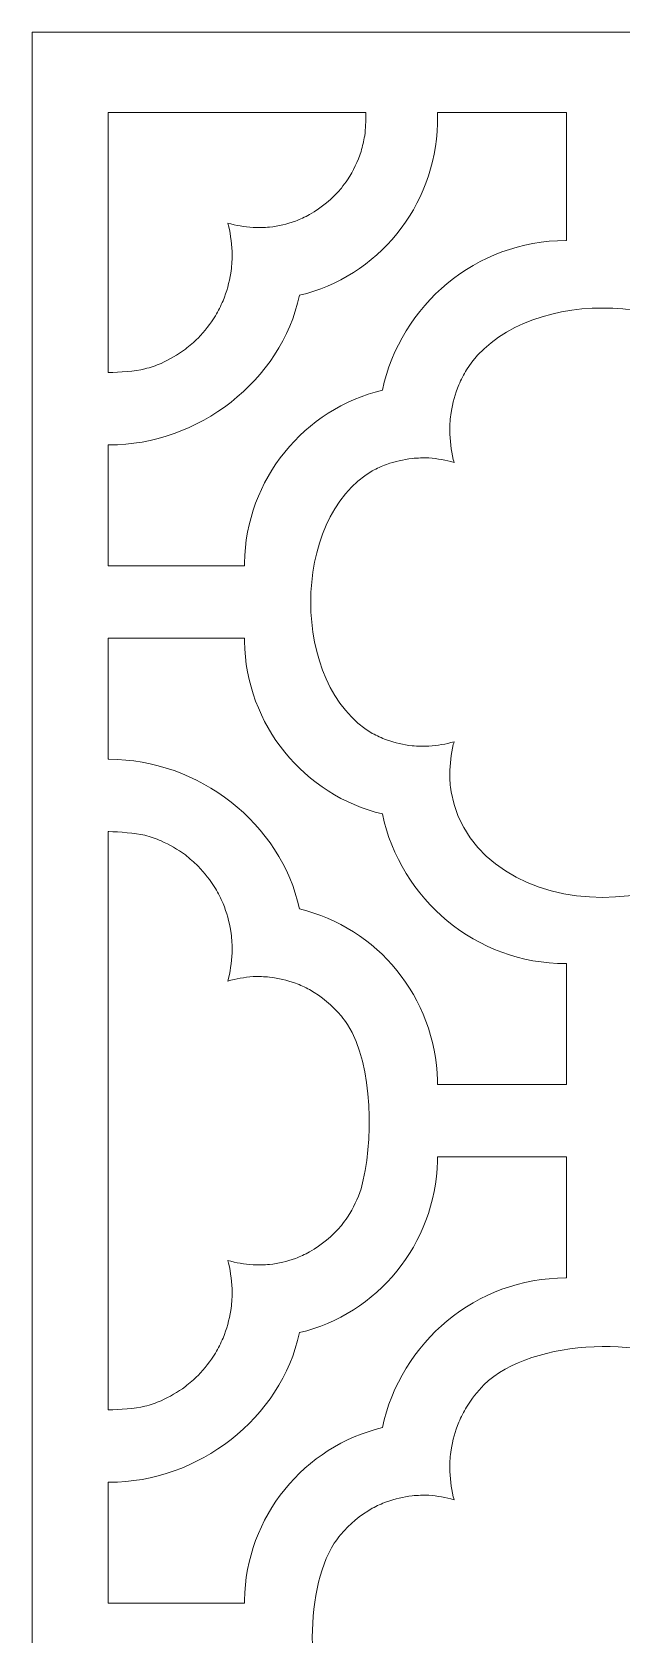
# Model space of a CAD drawing. Header units: centimetres. Extents: x -9.3 to 6, y -13.9 to 13.9.
# Drawn here: x -0.82 to 1.61, y 7.32 to 13.91 of the extents above; entities that cross this region are included whole.
import ezdxf

# ---------------------------------------------------------------- set-up
doc = ezdxf.new("R2010")
doc.units = ezdxf.units.CM
doc.header["$MEASUREMENT"] = 0
doc.layers.add('layer 1', color=7, linetype='Continuous')

msp = doc.modelspace()

# ---------------------------------------------------------------- linework, layer by layer
at = {"layer": 'layer 1', "color": 242, "lineweight": 9}
for points, knots in [([(-0.81788, 13.91319), (1.4623, 13.91319), (3.74249, 13.91319), (6.02267, 13.91319), (6.02267, 13.91319), (6.02267, 4.64045), (6.02267, -4.63228), (6.02267, -13.90502), (6.02267, -13.90502), (3.74249, -13.90502), (1.4623, -13.90502), (-0.81788, -13.90502), (-0.81788, -13.90502), (-0.81788, -4.63228), (-0.81788, 4.64045), (-0.81788, 13.91319)], [0, 0, 0, 0, 0.2, 0.2, 0.2, 0.2, 0.4, 0.4, 0.4, 0.4, 0.6, 0.6, 0.6, 0.6, 1, 1, 1, 1]), ([(0.8494, 13.58256), (1.02653, 13.58256), (1.20367, 13.58256), (1.3808, 13.58256), (1.3808, 13.58256), (1.3808, 13.40696), (1.3808, 13.23136), (1.3808, 13.05576), (1.3808, 13.05576), (1.37896, 13.05577), (1.37775, 13.05577), (1.37754, 13.05577), (1.37754, 13.05577), (1.00826, 13.05577), (0.69818, 12.79137), (0.62294, 12.4403), (0.62294, 12.4403), (0.30246, 12.36418), (0.06163, 12.07513), (0.05559, 11.72995), (0.05559, 11.72995), (0.05556, 11.72827), (0.05554, 11.72332), (0.05552, 11.71785), (0.05552, 11.71785), (-0.13126, 11.71785), (-0.31804, 11.71785), (-0.50481, 11.71785), (-0.50481, 11.71785), (-0.50481, 11.88371), (-0.50481, 12.04957), (-0.50481, 12.21544), (-0.50481, 12.21544), (-0.50316, 12.21544), (-0.50189, 12.21543), (-0.50156, 12.21543), (-0.50156, 12.21543), (-0.13229, 12.21543), (0.20676, 12.47982), (0.282, 12.8309), (0.282, 12.8309), (0.60112, 12.9067), (0.84128, 13.19364), (0.84926, 13.5369), (0.84926, 13.5369), (0.84932, 13.53964), (0.84937, 13.57575), (0.8494, 13.58256)], [0, 0, 0, 0, 0.0769231, 0.0769231, 0.0769231, 0.0769231, 0.1538462, 0.1538462, 0.1538462, 0.1538462, 0.2307692, 0.2307692, 0.2307692, 0.2307692, 0.3076923, 0.3076923, 0.3076923, 0.3076923, 0.3846154, 0.3846154, 0.3846154, 0.3846154, 0.4615385, 0.4615385, 0.4615385, 0.4615385, 0.5384615, 0.5384615, 0.5384615, 0.5384615, 0.6153846, 0.6153846, 0.6153846, 0.6153846, 0.6923077, 0.6923077, 0.6923077, 0.6923077, 0.7692308, 0.7692308, 0.7692308, 0.7692308, 0.8461538, 0.8461538, 0.8461538, 0.8461538, 1, 1, 1, 1]), ([(-0.50481, 13.58256), (-0.1517, 13.58256), (0.20141, 13.58256), (0.55453, 13.58256), (0.55453, 13.58256), (0.55444, 13.57441), (0.55431, 13.53649), (0.55415, 13.53272), (0.55415, 13.53272), (0.55348, 13.51763), (0.55215, 13.50244), (0.55016, 13.48672), (0.55016, 13.48672), (0.54627, 13.46474), (0.54153, 13.44401), (0.53547, 13.42254), (0.53547, 13.42254), (0.5212, 13.38004), (0.50391, 13.34387), (0.47992, 13.3061), (0.47992, 13.3061), (0.4714, 13.2946), (0.46288, 13.28309), (0.45436, 13.27159), (0.45436, 13.27159), (0.41537, 13.22612), (0.37508, 13.19245), (0.3235, 13.16241), (0.3235, 13.16241), (0.3042, 13.15239), (0.2853, 13.14374), (0.26512, 13.13568), (0.26512, 13.13568), (0.22961, 13.12348), (0.19649, 13.1158), (0.1593, 13.111), (0.1593, 13.111), (0.13633, 13.10922), (0.11442, 13.10868), (0.0914, 13.10927), (0.0914, 13.10927), (0.05481, 13.11209), (0.02199, 13.11785), (-0.01316, 13.12775), (-0.01316, 13.12775), (-0.01201, 13.12391), (-0.01088, 13.12005), (-0.00978, 13.11614), (-0.00978, 13.11614), (-0.00042, 13.07533), (0.0042, 13.03773), (0.00525, 12.99585), (0.00525, 12.99585), (0.00463, 12.97088), (0.00286, 12.94717), (-0.00027, 12.92239), (-0.00027, 12.92239), (-0.00739, 12.88224), (-0.01738, 12.84662), (-0.03223, 12.80869), (-0.03223, 12.80869), (-0.04192, 12.78708), (-0.05217, 12.76688), (-0.06389, 12.74631), (-0.06389, 12.74631), (-0.08533, 12.71258), (-0.10776, 12.68375), (-0.13514, 12.65473), (-0.13514, 12.65473), (-0.15209, 12.6384), (-0.16906, 12.62352), (-0.18747, 12.60889), (-0.18747, 12.60889), (-0.21984, 12.5856), (-0.25125, 12.56729), (-0.28744, 12.55071), (-0.28744, 12.55071), (-0.30945, 12.54192), (-0.33086, 12.53458), (-0.3536, 12.52802), (-0.3536, 12.52802), (-0.39398, 12.51856), (-0.46014, 12.51389), (-0.50156, 12.51283), (-0.50156, 12.51283), (-0.50189, 12.51284), (-0.50316, 12.51285), (-0.50481, 12.51286), (-0.50481, 12.51286), (-0.50481, 12.86943), (-0.50481, 13.226), (-0.50481, 13.58256)], [0, 0, 0, 0, 0.0416667, 0.0416667, 0.0416667, 0.0416667, 0.0833333, 0.0833333, 0.0833333, 0.0833333, 0.125, 0.125, 0.125, 0.125, 0.1666667, 0.1666667, 0.1666667, 0.1666667, 0.2083333, 0.2083333, 0.2083333, 0.2083333, 0.25, 0.25, 0.25, 0.25, 0.2916667, 0.2916667, 0.2916667, 0.2916667, 0.3333333, 0.3333333, 0.3333333, 0.3333333, 0.375, 0.375, 0.375, 0.375, 0.4166667, 0.4166667, 0.4166667, 0.4166667, 0.4583333, 0.4583333, 0.4583333, 0.4583333, 0.5, 0.5, 0.5, 0.5, 0.5416667, 0.5416667, 0.5416667, 0.5416667, 0.5833333, 0.5833333, 0.5833333, 0.5833333, 0.625, 0.625, 0.625, 0.625, 0.6666667, 0.6666667, 0.6666667, 0.6666667, 0.7083333, 0.7083333, 0.7083333, 0.7083333, 0.75, 0.75, 0.75, 0.75, 0.7916667, 0.7916667, 0.7916667, 0.7916667, 0.8333333, 0.8333333, 0.8333333, 0.8333333, 0.875, 0.875, 0.875, 0.875, 0.9166667, 0.9166667, 0.9166667, 0.9166667, 1, 1, 1, 1]), ([(2.08688, 12.52489), (2.0986, 12.50432), (2.10886, 12.48413), (2.11855, 12.46251), (2.11855, 12.46251), (2.13339, 12.42458), (2.14338, 12.38896), (2.15051, 12.34881), (2.15051, 12.34881), (2.15364, 12.32403), (2.1554, 12.30031), (2.15603, 12.27535), (2.15603, 12.27535), (2.15497, 12.23347), (2.15035, 12.19587), (2.141, 12.15507), (2.141, 12.15507), (2.1399, 12.15116), (2.13877, 12.14728), (2.13762, 12.14344), (2.13762, 12.14344), (2.17276, 12.15336), (2.20559, 12.15911), (2.24217, 12.16193), (2.24217, 12.16193), (2.2652, 12.16252), (2.28711, 12.16198), (2.31008, 12.16021), (2.31008, 12.16021), (2.34726, 12.1554), (2.38039, 12.14772), (2.41589, 12.13553), (2.41589, 12.13553), (2.43608, 12.12746), (2.45497, 12.11881), (2.47428, 12.10879), (2.47428, 12.10879), (2.82927, 11.90207), (2.81099, 11.1608), (2.41589, 11.00286), (2.41589, 11.00286), (2.38039, 10.99067), (2.34726, 10.98298), (2.31008, 10.97818), (2.31008, 10.97818), (2.28711, 10.97641), (2.2652, 10.97586), (2.24217, 10.97645), (2.24217, 10.97645), (2.20559, 10.97928), (2.17276, 10.98503), (2.13762, 10.99494), (2.13762, 10.99494), (2.13877, 10.9911), (2.1399, 10.98723), (2.141, 10.98332), (2.141, 10.98332), (2.15035, 10.94252), (2.15497, 10.90491), (2.15603, 10.86303), (2.15603, 10.86303), (2.1554, 10.83807), (2.15364, 10.81435), (2.15051, 10.78957), (2.15051, 10.78957), (2.04764, 10.2102), (1.00807, 10.21019), (0.9052, 10.78957), (0.9052, 10.78957), (0.90207, 10.81435), (0.90032, 10.83807), (0.89969, 10.86303), (0.89969, 10.86303), (0.90074, 10.90491), (0.90536, 10.94252), (0.91472, 10.98332), (0.91472, 10.98332), (0.91582, 10.98723), (0.91694, 10.9911), (0.91809, 10.99494), (0.91809, 10.99494), (0.88295, 10.98503), (0.85012, 10.97928), (0.81354, 10.97645), (0.81354, 10.97645), (0.79051, 10.97586), (0.7686, 10.97641), (0.74564, 10.97818), (0.74564, 10.97818), (0.70845, 10.98298), (0.67532, 10.99067), (0.63981, 11.00286), (0.63981, 11.00286), (0.61964, 11.01092), (0.60074, 11.01958), (0.58143, 11.0296), (0.58143, 11.0296), (0.2436, 11.22633), (0.24413, 11.91237), (0.58143, 12.10879), (0.58143, 12.10879), (0.60074, 12.11881), (0.61964, 12.12746), (0.63981, 12.13553), (0.63981, 12.13553), (0.67532, 12.14772), (0.70845, 12.1554), (0.74564, 12.16021), (0.74564, 12.16021), (0.7686, 12.16198), (0.79051, 12.16252), (0.81354, 12.16193), (0.81354, 12.16193), (0.85012, 12.15911), (0.88295, 12.15336), (0.91809, 12.14344), (0.91809, 12.14344), (0.91694, 12.14728), (0.91582, 12.15116), (0.91472, 12.15507), (0.91472, 12.15507), (0.90536, 12.19587), (0.90074, 12.23347), (0.89969, 12.27535), (0.89969, 12.27535), (0.90032, 12.30031), (0.90207, 12.32403), (0.9052, 12.34881), (0.9052, 12.34881), (0.91233, 12.38896), (0.92232, 12.42458), (0.93717, 12.46251), (0.93717, 12.46251), (0.94686, 12.48413), (0.95711, 12.50432), (0.96883, 12.52489), (0.96883, 12.52489), (1.18351, 12.8628), (1.87193, 12.86323), (2.08688, 12.52489)], [0, 0, 0, 0, 0.0277778, 0.0277778, 0.0277778, 0.0277778, 0.0555556, 0.0555556, 0.0555556, 0.0555556, 0.0833333, 0.0833333, 0.0833333, 0.0833333, 0.1111111, 0.1111111, 0.1111111, 0.1111111, 0.1388889, 0.1388889, 0.1388889, 0.1388889, 0.1666667, 0.1666667, 0.1666667, 0.1666667, 0.1944444, 0.1944444, 0.1944444, 0.1944444, 0.2222222, 0.2222222, 0.2222222, 0.2222222, 0.25, 0.25, 0.25, 0.25, 0.2777778, 0.2777778, 0.2777778, 0.2777778, 0.3055556, 0.3055556, 0.3055556, 0.3055556, 0.3333333, 0.3333333, 0.3333333, 0.3333333, 0.3611111, 0.3611111, 0.3611111, 0.3611111, 0.3888889, 0.3888889, 0.3888889, 0.3888889, 0.4166667, 0.4166667, 0.4166667, 0.4166667, 0.4444444, 0.4444444, 0.4444444, 0.4444444, 0.4722222, 0.4722222, 0.4722222, 0.4722222, 0.5, 0.5, 0.5, 0.5, 0.5277778, 0.5277778, 0.5277778, 0.5277778, 0.5555556, 0.5555556, 0.5555556, 0.5555556, 0.5833333, 0.5833333, 0.5833333, 0.5833333, 0.6111111, 0.6111111, 0.6111111, 0.6111111, 0.6388889, 0.6388889, 0.6388889, 0.6388889, 0.6666667, 0.6666667, 0.6666667, 0.6666667, 0.6944444, 0.6944444, 0.6944444, 0.6944444, 0.7222222, 0.7222222, 0.7222222, 0.7222222, 0.75, 0.75, 0.75, 0.75, 0.7777778, 0.7777778, 0.7777778, 0.7777778, 0.8055556, 0.8055556, 0.8055556, 0.8055556, 0.8333333, 0.8333333, 0.8333333, 0.8333333, 0.8611111, 0.8611111, 0.8611111, 0.8611111, 0.8888889, 0.8888889, 0.8888889, 0.8888889, 0.9166667, 0.9166667, 0.9166667, 0.9166667, 0.9444444, 0.9444444, 0.9444444, 0.9444444, 1, 1, 1, 1]), ([(0.8494, 9.58509), (1.02653, 9.58509), (1.20367, 9.58509), (1.3808, 9.58509), (1.3808, 9.58509), (1.3808, 9.75093), (1.3808, 9.91678), (1.3808, 10.08262), (1.3808, 10.08262), (1.37896, 10.08262), (1.37775, 10.08261), (1.37754, 10.08261), (1.37754, 10.08261), (1.00826, 10.08261), (0.69818, 10.34701), (0.62294, 10.69808), (0.62294, 10.69808), (0.30246, 10.77421), (0.06163, 11.06325), (0.05559, 11.40843), (0.05559, 11.40843), (0.05556, 11.41012), (0.05554, 11.41507), (0.05552, 11.42054), (0.05552, 11.42054), (-0.13126, 11.42054), (-0.31804, 11.42054), (-0.50481, 11.42054), (-0.50481, 11.42054), (-0.50481, 11.25467), (-0.50481, 11.0888), (-0.50481, 10.92294), (-0.50481, 10.92294), (-0.50316, 10.92295), (-0.50189, 10.92295), (-0.50156, 10.92295), (-0.50156, 10.92295), (-0.13229, 10.92295), (0.20676, 10.65855), (0.282, 10.30748), (0.282, 10.30748), (0.60112, 10.23168), (0.84128, 9.94474), (0.84926, 9.60148), (0.84926, 9.60148), (0.84932, 9.59874), (0.84937, 9.5919), (0.8494, 9.58509)], [0, 0, 0, 0, 0.0769231, 0.0769231, 0.0769231, 0.0769231, 0.1538462, 0.1538462, 0.1538462, 0.1538462, 0.2307692, 0.2307692, 0.2307692, 0.2307692, 0.3076923, 0.3076923, 0.3076923, 0.3076923, 0.3846154, 0.3846154, 0.3846154, 0.3846154, 0.4615385, 0.4615385, 0.4615385, 0.4615385, 0.5384615, 0.5384615, 0.5384615, 0.5384615, 0.6153846, 0.6153846, 0.6153846, 0.6153846, 0.6923077, 0.6923077, 0.6923077, 0.6923077, 0.7692308, 0.7692308, 0.7692308, 0.7692308, 0.8461538, 0.8461538, 0.8461538, 0.8461538, 1, 1, 1, 1]), ([(0.47992, 9.83228), (0.4714, 9.84378), (0.46288, 9.85529), (0.45436, 9.86679), (0.45436, 9.86679), (0.41537, 9.91226), (0.37508, 9.94593), (0.3235, 9.97597), (0.3235, 9.97597), (0.3042, 9.98599), (0.2853, 9.99464), (0.26512, 10.00271), (0.26512, 10.00271), (0.22961, 10.0149), (0.19649, 10.02259), (0.1593, 10.02739), (0.1593, 10.02739), (0.13633, 10.02916), (0.11442, 10.02971), (0.0914, 10.02911), (0.0914, 10.02911), (0.05481, 10.02629), (0.02199, 10.02054), (-0.01316, 10.01063), (-0.01316, 10.01063), (-0.01201, 10.01446), (-0.01088, 10.01834), (-0.00978, 10.02225), (-0.00978, 10.02225), (-0.00042, 10.06306), (0.0042, 10.10066), (0.00525, 10.14253), (0.00525, 10.14253), (0.00463, 10.1675), (0.00286, 10.19122), (-0.00027, 10.216), (-0.00027, 10.216), (-0.00739, 10.25614), (-0.01738, 10.29176), (-0.03223, 10.3297), (-0.03223, 10.3297), (-0.04192, 10.35131), (-0.05217, 10.3715), (-0.06389, 10.39207), (-0.06389, 10.39207), (-0.08533, 10.42581), (-0.10776, 10.45463), (-0.13514, 10.48365), (-0.13514, 10.48365), (-0.15209, 10.49999), (-0.16906, 10.51485), (-0.18747, 10.5295), (-0.18747, 10.5295), (-0.21984, 10.55279), (-0.25125, 10.57109), (-0.28744, 10.58767), (-0.28744, 10.58767), (-0.30945, 10.59647), (-0.33086, 10.60381), (-0.3536, 10.61036), (-0.3536, 10.61036), (-0.39398, 10.61982), (-0.46014, 10.62449), (-0.50156, 10.62556), (-0.50156, 10.62556), (-0.50189, 10.62554), (-0.50316, 10.62554), (-0.50481, 10.62553), (-0.50481, 10.62553), (-0.50481, 9.8328), (-0.50481, 9.04008), (-0.50481, 8.24736), (-0.50481, 8.24736), (-0.50316, 8.24735), (-0.50189, 8.24734), (-0.50156, 8.24733), (-0.50156, 8.24733), (-0.46014, 8.24839), (-0.39398, 8.25306), (-0.3536, 8.26252), (-0.3536, 8.26252), (-0.33086, 8.26908), (-0.30945, 8.27642), (-0.28744, 8.28521), (-0.28744, 8.28521), (-0.25125, 8.3018), (-0.21984, 8.32009), (-0.18747, 8.34339), (-0.18747, 8.34339), (-0.16906, 8.35802), (-0.15209, 8.37289), (-0.13514, 8.38923), (-0.13514, 8.38923), (-0.10776, 8.41825), (-0.08533, 8.44708), (-0.06389, 8.48081), (-0.06389, 8.48081), (-0.05217, 8.50138), (-0.04192, 8.52158), (-0.03223, 8.54319), (-0.03223, 8.54319), (-0.01738, 8.58112), (-0.00739, 8.61674), (-0.00027, 8.65689), (-0.00027, 8.65689), (0.00286, 8.68167), (0.00463, 8.70538), (0.00525, 8.73035), (0.00525, 8.73035), (0.0042, 8.77223), (-0.00042, 8.80983), (-0.00978, 8.85064), (-0.00978, 8.85064), (-0.01088, 8.85455), (-0.01201, 8.85841), (-0.01316, 8.86225), (-0.01316, 8.86225), (0.02199, 8.85235), (0.05481, 8.84659), (0.0914, 8.84377), (0.0914, 8.84377), (0.11442, 8.84317), (0.13633, 8.84372), (0.1593, 8.8455), (0.1593, 8.8455), (0.19649, 8.8503), (0.22961, 8.85798), (0.26512, 8.87017), (0.26512, 8.87017), (0.2853, 8.87824), (0.3042, 8.88689), (0.3235, 8.89691), (0.3235, 8.89691), (0.37508, 8.92695), (0.41537, 8.96062), (0.45436, 9.00609), (0.45436, 9.00609), (0.46288, 9.01759), (0.4714, 9.0291), (0.47992, 9.04061), (0.47992, 9.04061), (0.50391, 9.07837), (0.5212, 9.11454), (0.53547, 9.15704), (0.53547, 9.15704), (0.58721, 9.34051), (0.5865, 9.6645), (0.47992, 9.83228)], [0, 0, 0, 0, 0.0263158, 0.0263158, 0.0263158, 0.0263158, 0.0526316, 0.0526316, 0.0526316, 0.0526316, 0.0789474, 0.0789474, 0.0789474, 0.0789474, 0.1052632, 0.1052632, 0.1052632, 0.1052632, 0.1315789, 0.1315789, 0.1315789, 0.1315789, 0.1578947, 0.1578947, 0.1578947, 0.1578947, 0.1842105, 0.1842105, 0.1842105, 0.1842105, 0.2105263, 0.2105263, 0.2105263, 0.2105263, 0.2368421, 0.2368421, 0.2368421, 0.2368421, 0.2631579, 0.2631579, 0.2631579, 0.2631579, 0.2894737, 0.2894737, 0.2894737, 0.2894737, 0.3157895, 0.3157895, 0.3157895, 0.3157895, 0.3421053, 0.3421053, 0.3421053, 0.3421053, 0.3684211, 0.3684211, 0.3684211, 0.3684211, 0.3947368, 0.3947368, 0.3947368, 0.3947368, 0.4210526, 0.4210526, 0.4210526, 0.4210526, 0.4473684, 0.4473684, 0.4473684, 0.4473684, 0.4736842, 0.4736842, 0.4736842, 0.4736842, 0.5, 0.5, 0.5, 0.5, 0.5263158, 0.5263158, 0.5263158, 0.5263158, 0.5526316, 0.5526316, 0.5526316, 0.5526316, 0.5789474, 0.5789474, 0.5789474, 0.5789474, 0.6052632, 0.6052632, 0.6052632, 0.6052632, 0.6315789, 0.6315789, 0.6315789, 0.6315789, 0.6578947, 0.6578947, 0.6578947, 0.6578947, 0.6842105, 0.6842105, 0.6842105, 0.6842105, 0.7105263, 0.7105263, 0.7105263, 0.7105263, 0.7368421, 0.7368421, 0.7368421, 0.7368421, 0.7631579, 0.7631579, 0.7631579, 0.7631579, 0.7894737, 0.7894737, 0.7894737, 0.7894737, 0.8157895, 0.8157895, 0.8157895, 0.8157895, 0.8421053, 0.8421053, 0.8421053, 0.8421053, 0.8684211, 0.8684211, 0.8684211, 0.8684211, 0.8947368, 0.8947368, 0.8947368, 0.8947368, 0.9210526, 0.9210526, 0.9210526, 0.9210526, 0.9473684, 0.9473684, 0.9473684, 0.9473684, 1, 1, 1, 1]), ([(0.8494, 9.28779), (1.02653, 9.28779), (1.20367, 9.28779), (1.3808, 9.28779), (1.3808, 9.28779), (1.3808, 9.12195), (1.3808, 8.95611), (1.3808, 8.79026), (1.3808, 8.79026), (1.37896, 8.79027), (1.37775, 8.79027), (1.37754, 8.79027), (1.37754, 8.79027), (1.00826, 8.79027), (0.69818, 8.52587), (0.62294, 8.17479), (0.62294, 8.17479), (0.30246, 8.09868), (0.06163, 7.80963), (0.05559, 7.46445), (0.05559, 7.46445), (0.05556, 7.46277), (0.05554, 7.45782), (0.05552, 7.45235), (0.05552, 7.45235), (-0.13126, 7.45235), (-0.31804, 7.45235), (-0.50481, 7.45235), (-0.50481, 7.45235), (-0.50481, 7.61822), (-0.50481, 7.78408), (-0.50481, 7.94994), (-0.50481, 7.94994), (-0.50316, 7.94994), (-0.50189, 7.94993), (-0.50156, 7.94993), (-0.50156, 7.94993), (-0.13229, 7.94993), (0.20676, 8.21432), (0.282, 8.5654), (0.282, 8.5654), (0.60112, 8.6412), (0.84128, 8.92814), (0.84926, 9.2714), (0.84926, 9.2714), (0.84932, 9.27414), (0.84937, 9.28098), (0.8494, 9.28779)], [0, 0, 0, 0, 0.0769231, 0.0769231, 0.0769231, 0.0769231, 0.1538462, 0.1538462, 0.1538462, 0.1538462, 0.2307692, 0.2307692, 0.2307692, 0.2307692, 0.3076923, 0.3076923, 0.3076923, 0.3076923, 0.3846154, 0.3846154, 0.3846154, 0.3846154, 0.4615385, 0.4615385, 0.4615385, 0.4615385, 0.5384615, 0.5384615, 0.5384615, 0.5384615, 0.6153846, 0.6153846, 0.6153846, 0.6153846, 0.6923077, 0.6923077, 0.6923077, 0.6923077, 0.7692308, 0.7692308, 0.7692308, 0.7692308, 0.8461538, 0.8461538, 0.8461538, 0.8461538, 1, 1, 1, 1]), ([(1.9633, 6.21057), (1.98171, 6.22521), (1.99869, 6.24007), (2.01564, 6.25642), (2.01564, 6.25642), (2.04301, 6.28543), (2.06545, 6.31426), (2.08688, 6.348), (2.08688, 6.348), (2.0986, 6.36856), (2.10886, 6.38876), (2.11855, 6.41037), (2.11855, 6.41037), (2.13339, 6.4483), (2.14338, 6.48392), (2.15051, 6.52407), (2.15051, 6.52407), (2.15364, 6.54885), (2.1554, 6.57257), (2.15603, 6.59753), (2.15603, 6.59753), (2.15497, 6.63941), (2.15035, 6.67701), (2.141, 6.71782), (2.141, 6.71782), (2.1399, 6.72173), (2.13877, 6.7256), (2.13762, 6.72944), (2.13762, 6.72944), (2.17276, 6.71953), (2.20559, 6.71378), (2.24217, 6.71095), (2.24217, 6.71095), (2.2652, 6.71036), (2.28711, 6.71091), (2.31008, 6.71268), (2.31008, 6.71268), (2.34726, 6.71748), (2.38039, 6.72517), (2.41589, 6.73735), (2.41589, 6.73735), (2.43608, 6.74542), (2.45497, 6.75408), (2.47428, 6.7641), (2.47428, 6.7641), (2.52586, 6.79413), (2.56614, 6.8278), (2.60514, 6.87327), (2.60514, 6.87327), (2.61366, 6.88478), (2.62217, 6.89628), (2.6307, 6.90779), (2.6307, 6.90779), (2.75013, 7.09578), (2.75012, 7.51162), (2.6307, 7.6996), (2.6307, 7.6996), (2.62217, 7.7111), (2.61366, 7.7226), (2.60514, 7.73411), (2.60514, 7.73411), (2.56614, 7.77958), (2.52586, 7.81325), (2.47428, 7.84329), (2.47428, 7.84329), (2.45497, 7.85331), (2.43608, 7.86196), (2.41589, 7.87003), (2.41589, 7.87003), (2.38039, 7.88222), (2.34726, 7.8899), (2.31008, 7.89471), (2.31008, 7.89471), (2.28711, 7.89648), (2.2652, 7.89703), (2.24217, 7.89643), (2.24217, 7.89643), (2.20559, 7.89361), (2.17276, 7.88786), (2.13762, 7.87794), (2.13762, 7.87794), (2.13877, 7.88178), (2.1399, 7.88566), (2.141, 7.88957), (2.141, 7.88957), (2.15035, 7.93037), (2.15497, 7.96797), (2.15603, 8.00985), (2.15603, 8.00985), (2.1554, 8.03481), (2.15364, 8.05853), (2.15051, 8.08331), (2.15051, 8.08331), (2.14338, 8.12346), (2.13339, 8.15908), (2.11855, 8.19701), (2.11855, 8.19701), (2.10886, 8.21863), (2.0986, 8.23882), (2.08688, 8.25939), (2.08688, 8.25939), (2.06545, 8.29312), (2.04301, 8.32195), (2.01564, 8.35097), (2.01564, 8.35097), (1.99869, 8.36731), (1.98171, 8.38217), (1.9633, 8.39681), (1.9633, 8.39681), (1.73964, 8.55779), (1.24168, 8.54531), (1.04007, 8.35097), (1.04007, 8.35097), (1.0127, 8.32195), (0.99026, 8.29312), (0.96883, 8.25939), (0.96883, 8.25939), (0.95711, 8.23882), (0.94686, 8.21863), (0.93717, 8.19701), (0.93717, 8.19701), (0.92232, 8.15908), (0.91233, 8.12346), (0.9052, 8.08331), (0.9052, 8.08331), (0.90207, 8.05853), (0.90032, 8.03481), (0.89969, 8.00985), (0.89969, 8.00985), (0.90074, 7.96797), (0.90536, 7.93037), (0.91472, 7.88957), (0.91472, 7.88957), (0.91582, 7.88566), (0.91694, 7.88178), (0.91809, 7.87794), (0.91809, 7.87794), (0.88295, 7.88786), (0.85012, 7.89361), (0.81354, 7.89643), (0.81354, 7.89643), (0.79051, 7.89703), (0.7686, 7.89648), (0.74564, 7.89471), (0.74564, 7.89471), (0.70845, 7.8899), (0.67532, 7.88222), (0.63981, 7.87003), (0.63981, 7.87003), (0.61964, 7.86196), (0.60074, 7.85331), (0.58143, 7.84329), (0.58143, 7.84329), (0.52985, 7.81325), (0.48956, 7.77958), (0.45057, 7.73411), (0.45057, 7.73411), (0.44206, 7.7226), (0.43353, 7.7111), (0.42502, 7.6996), (0.42502, 7.6996), (0.29568, 7.49602), (0.30616, 7.06828), (0.45057, 6.87327), (0.45057, 6.87327), (0.48956, 6.8278), (0.52985, 6.79413), (0.58143, 6.7641), (0.58143, 6.7641), (0.60074, 6.75408), (0.61964, 6.74542), (0.63981, 6.73735), (0.63981, 6.73735), (0.67532, 6.72517), (0.70845, 6.71748), (0.74564, 6.71268), (0.74564, 6.71268), (0.7686, 6.71091), (0.79051, 6.71036), (0.81354, 6.71095), (0.81354, 6.71095), (0.85012, 6.71378), (0.88295, 6.71953), (0.91809, 6.72944), (0.91809, 6.72944), (0.91694, 6.7256), (0.91582, 6.72173), (0.91472, 6.71782), (0.91472, 6.71782), (0.90536, 6.67701), (0.90074, 6.63941), (0.89969, 6.59753), (0.89969, 6.59753), (0.90032, 6.57257), (0.90207, 6.54885), (0.9052, 6.52407), (0.9052, 6.52407), (0.91233, 6.48392), (0.92232, 6.4483), (0.93717, 6.41037), (0.93717, 6.41037), (0.94686, 6.38876), (0.95711, 6.36856), (0.96883, 6.348), (0.96883, 6.348), (0.99026, 6.31426), (1.0127, 6.28543), (1.04007, 6.25642), (1.04007, 6.25642), (1.05703, 6.24007), (1.074, 6.22521), (1.09241, 6.21057), (1.09241, 6.21057), (1.29618, 6.06392), (1.75948, 6.06388), (1.9633, 6.21057)], [0, 0, 0, 0, 0.0181818, 0.0181818, 0.0181818, 0.0181818, 0.0363636, 0.0363636, 0.0363636, 0.0363636, 0.0545455, 0.0545455, 0.0545455, 0.0545455, 0.0727273, 0.0727273, 0.0727273, 0.0727273, 0.0909091, 0.0909091, 0.0909091, 0.0909091, 0.1090909, 0.1090909, 0.1090909, 0.1090909, 0.1272727, 0.1272727, 0.1272727, 0.1272727, 0.1454545, 0.1454545, 0.1454545, 0.1454545, 0.1636364, 0.1636364, 0.1636364, 0.1636364, 0.1818182, 0.1818182, 0.1818182, 0.1818182, 0.2, 0.2, 0.2, 0.2, 0.2181818, 0.2181818, 0.2181818, 0.2181818, 0.2363636, 0.2363636, 0.2363636, 0.2363636, 0.2545455, 0.2545455, 0.2545455, 0.2545455, 0.2727273, 0.2727273, 0.2727273, 0.2727273, 0.2909091, 0.2909091, 0.2909091, 0.2909091, 0.3090909, 0.3090909, 0.3090909, 0.3090909, 0.3272727, 0.3272727, 0.3272727, 0.3272727, 0.3454545, 0.3454545, 0.3454545, 0.3454545, 0.3636364, 0.3636364, 0.3636364, 0.3636364, 0.3818182, 0.3818182, 0.3818182, 0.3818182, 0.4, 0.4, 0.4, 0.4, 0.4181818, 0.4181818, 0.4181818, 0.4181818, 0.4363636, 0.4363636, 0.4363636, 0.4363636, 0.4545455, 0.4545455, 0.4545455, 0.4545455, 0.4727273, 0.4727273, 0.4727273, 0.4727273, 0.4909091, 0.4909091, 0.4909091, 0.4909091, 0.5090909, 0.5090909, 0.5090909, 0.5090909, 0.5272727, 0.5272727, 0.5272727, 0.5272727, 0.5454545, 0.5454545, 0.5454545, 0.5454545, 0.5636364, 0.5636364, 0.5636364, 0.5636364, 0.5818182, 0.5818182, 0.5818182, 0.5818182, 0.6, 0.6, 0.6, 0.6, 0.6181818, 0.6181818, 0.6181818, 0.6181818, 0.6363636, 0.6363636, 0.6363636, 0.6363636, 0.6545455, 0.6545455, 0.6545455, 0.6545455, 0.6727273, 0.6727273, 0.6727273, 0.6727273, 0.6909091, 0.6909091, 0.6909091, 0.6909091, 0.7090909, 0.7090909, 0.7090909, 0.7090909, 0.7272727, 0.7272727, 0.7272727, 0.7272727, 0.7454545, 0.7454545, 0.7454545, 0.7454545, 0.7636364, 0.7636364, 0.7636364, 0.7636364, 0.7818182, 0.7818182, 0.7818182, 0.7818182, 0.8, 0.8, 0.8, 0.8, 0.8181818, 0.8181818, 0.8181818, 0.8181818, 0.8363636, 0.8363636, 0.8363636, 0.8363636, 0.8545455, 0.8545455, 0.8545455, 0.8545455, 0.8727273, 0.8727273, 0.8727273, 0.8727273, 0.8909091, 0.8909091, 0.8909091, 0.8909091, 0.9090909, 0.9090909, 0.9090909, 0.9090909, 0.9272727, 0.9272727, 0.9272727, 0.9272727, 0.9454545, 0.9454545, 0.9454545, 0.9454545, 0.9636364, 0.9636364, 0.9636364, 0.9636364, 1, 1, 1, 1])]:
    msp.add_open_spline(points, degree=3, knots=knots, dxfattribs=at)

doc.saveas('drawing.dxf')
